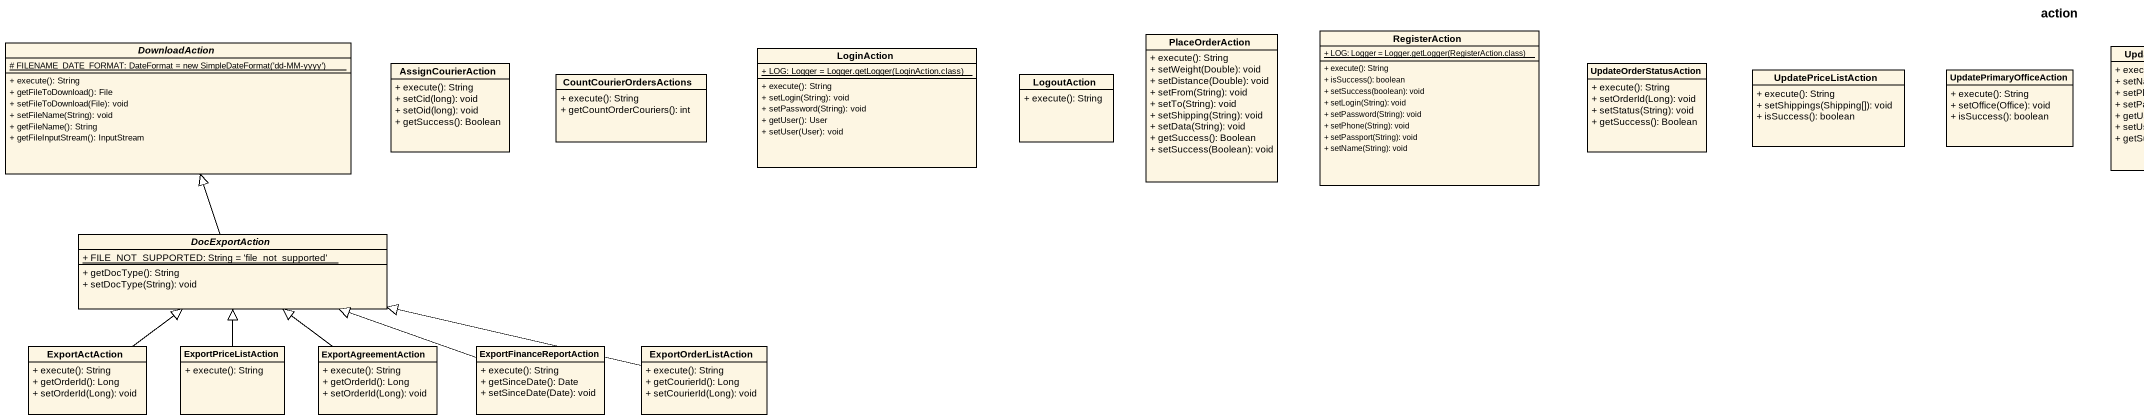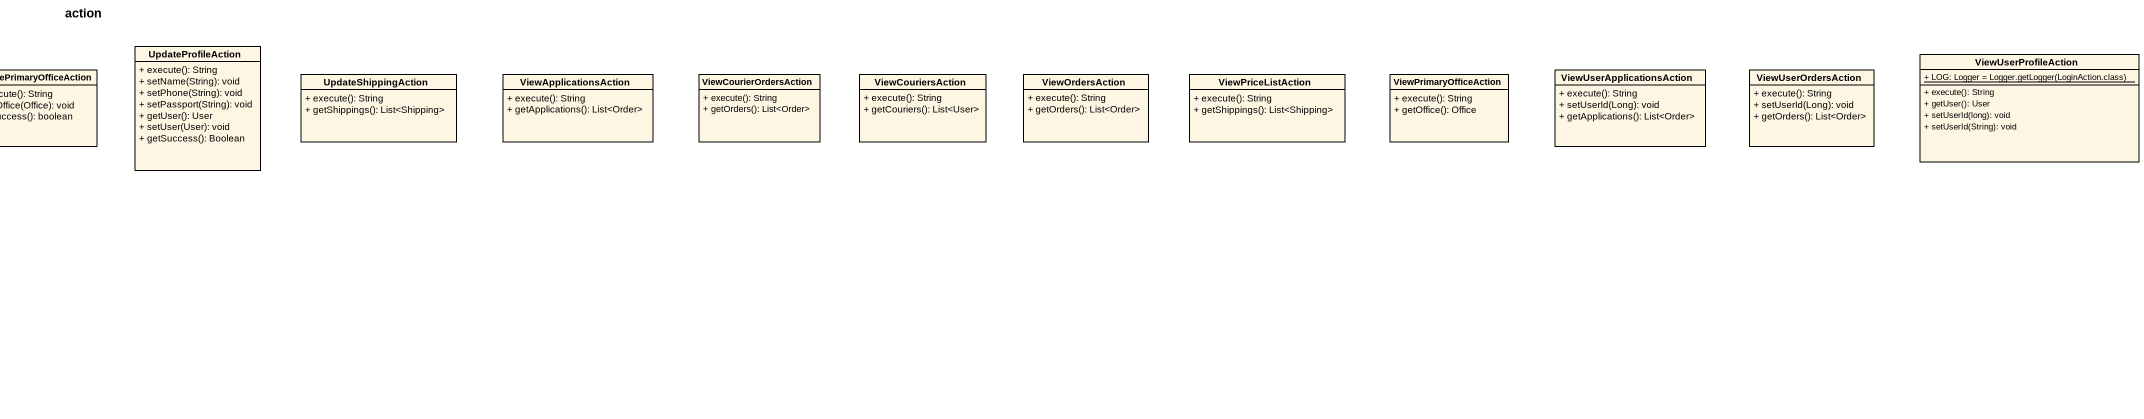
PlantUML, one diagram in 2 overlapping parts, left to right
@startuml
title action
hide circle
hide empty members
skinparam classAttributeIconSize 0
abstract class DownloadAction {
  {static} {field} # FILENAME_DATE_FORMAT: DateFormat = new SimpleDateFormat('dd-MM-yyyy')
  + execute(): String
  + getFileToDownload(): File
  + setFileToDownload(File): void
  + setFileName(String): void
  + getFileName(): String
  + getFileInputStream(): InputStream
}
class LoginAction {
  {static} {field} + LOG: Logger = Logger.getLogger(LoginAction.class)
  + execute(): String
  + setLogin(String): void
  + setPassword(String): void
  + getUser(): User
  + setUser(User): void
}
class PlaceOrderAction {
  + execute(): String
  + setWeight(Double): void
  + setDistance(Double): void
  + setFrom(String): void
  + setTo(String): void
  + setShipping(String): void
  + setData(String): void
  + getSuccess(): Boolean
  + setSuccess(Boolean): void
}
class RegisterAction {
  {static} {field} + LOG: Logger = Logger.getLogger(RegisterAction.class)
  + execute(): String
  + isSuccess(): boolean
  + setSuccess(boolean): void
  + setLogin(String): void
  + setPassword(String): void
  + setPhone(String): void
  + setPassport(String): void
  + setName(String): void
}
class UpdateProfileAction {
  + execute(): String
  + setName(String): void
  + setPhone(String): void
  + setPassport(String): void
  + getUser(): User
  + setUser(User): void
  + getSuccess(): Boolean
}
class ViewUserProfileAction {
  {static} {field} + LOG: Logger = Logger.getLogger(LoginAction.class)
  + execute(): String
  + getUser(): User
  + setUserId(long): void
  + setUserId(String): void
}
class AssignCourierAction {
  + execute(): String
  + setCid(long): void
  + setOid(long): void
  + getSuccess(): Boolean
}
class CountCourierOrdersActions {
  + execute(): String
  + getCountOrderCouriers(): int
}
class LogoutAction {
  + execute(): String
}
class UpdateOrderStatusAction {
  + execute(): String
  + setOrderId(Long): void
  + setStatus(String): void
  + getSuccess(): Boolean
}
class UpdatePriceListAction {
  + execute(): String
  + setShippings(Shipping[]): void
  + isSuccess(): boolean
}
class UpdatePrimaryOfficeAction {
  + execute(): String
  + setOffice(Office): void
  + isSuccess(): boolean
}
class UpdateShippingAction {
  + execute(): String
  + getShippings(): List<Shipping>
}
class ViewApplicationsAction {
  + execute(): String
  + getApplications(): List<Order>
}
class ViewCourierOrdersAction {
  + execute(): String
  + getOrders(): List<Order>
}
class ViewCouriersAction {
  + execute(): String
  + getCouriers(): List<User>
}
class ViewOrdersAction {
  + execute(): String
  + getOrders(): List<Order>
}
class ViewPriceListAction {
  + execute(): String
  + getShippings(): List<Shipping>
}
class ViewPrimaryOfficeAction {
  + execute(): String
  + getOffice(): Office
}
class ViewUserApplicationsAction {
  + execute(): String
  + setUserId(Long): void
  + getApplications(): List<Order>
}
class ViewUserOrdersAction {
  + execute(): String
  + setUserId(Long): void
  + getOrders(): List<Order>
}
abstract class DocExportAction {
  {static} + FILE_NOT_SUPPORTED: String = 'file_not_supported'
  + getDocType(): String
  + setDocType(String): void
}
class ExportActAction {
  + execute(): String
  + getOrderId(): Long
  + setOrderId(Long): void
}
class ExportPriceListAction {
  + execute(): String
}
class ExportAgreementAction {
  + execute(): String
  + getOrderId(): Long
  + setOrderId(Long): void
}
class ExportFinanceReportAction {
  + execute(): String
  + getSinceDate(): Date
  + setSinceDate(Date): void
}
class ExportOrderListAction {
  + execute(): String
  + getCourierId(): Long
  + setCourierId(Long): void
}
DocExportAction -up-|> DownloadAction
ExportActAction -up-|> DocExportAction
ExportPriceListAction -up-|> DocExportAction
ExportAgreementAction -up-|> DocExportAction
ExportFinanceReportAction -left-|> DocExportAction
ExportOrderListAction -left-|> DocExportAction
@enduml
